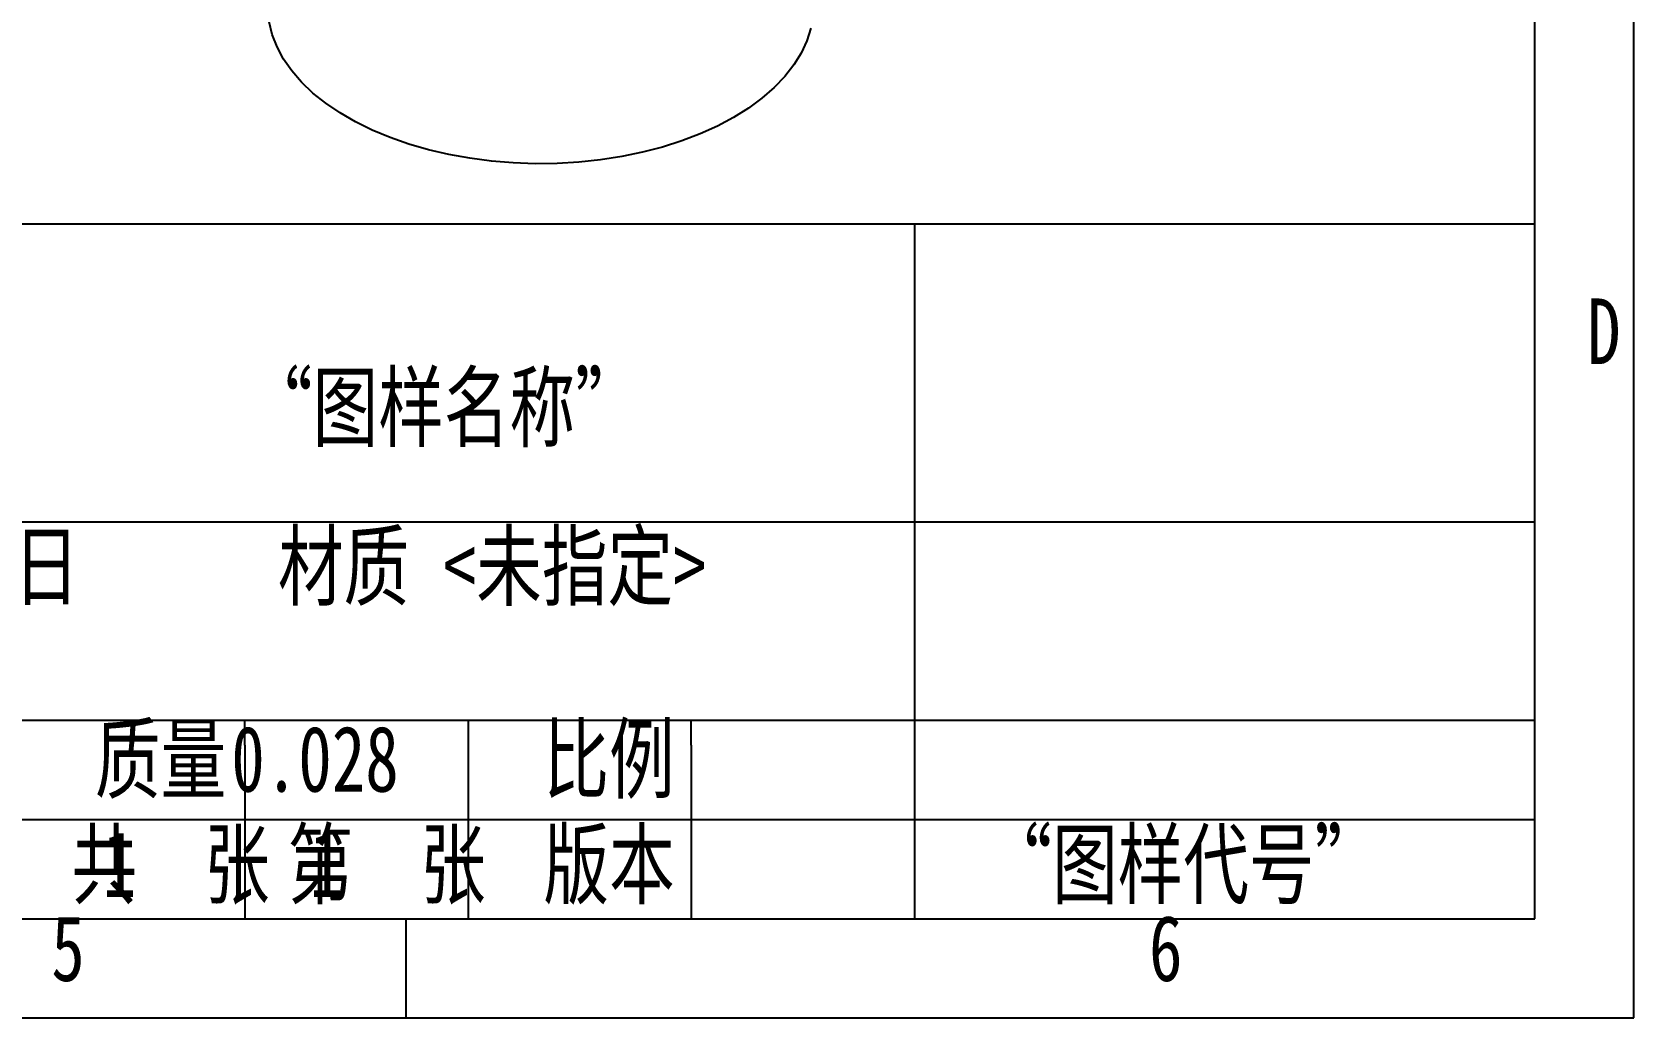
# Model space of a CAD drawing. Header units: millimetres. Extents: x 0 to 297, y 0 to 210.
# Drawn here: x 232.4 to 297, y 0.2 to 39.9 of the extents above; entities that cross this region are included whole.
import ezdxf

# ---------------------------------------------------------------- set-up
doc = ezdxf.new("R2010")
doc.units = ezdxf.units.MM
doc.layers.add('图框', color=7, linetype='Continuous')
doc.styles.add('SLDTEXTSTYLE0', font='HYSWLONGFANGSONG.TTF', dxfattribs={"bigfont": 'bigfont'})
doc.styles.add('SLDTEXTSTYLE1', font='HYSWLONGFANGSONG.TTF')

msp = doc.modelspace()

# ---------------------------------------------------------------- linework, layer by layer
at = {"color": 7, "linetype": 'Continuous', "lineweight": 25, "flags": 128}
msp.add_lwpolyline([(263.8151846, 40.077154), (263.6555057, 39.5741399), (263.4262311, 39.0801742), (263.1288465, 38.5984611), (262.7652824, 38.1321236), (262.3378951, 37.6841873), (261.8494578, 37.2575563), (261.3031366, 36.8549981), (260.7024758, 36.4791231), (260.0513706, 36.132369), (259.3540438, 35.8169845), (258.6150172, 35.5350156), (257.8390846, 35.2882902), (257.0312769, 35.0784091), (256.1968348, 34.9067326), (255.3411685, 34.7743752), (254.4698282, 34.6821946), (253.5884645, 34.6307884), (252.7027933, 34.6204904), (251.8185593, 34.6513675), (250.9414959, 34.7232192), (250.0772916, 34.8355793), (249.2315515, 34.9877196), (248.4097601, 35.1786532), (247.6172478, 35.407142), (246.8591535, 35.6717037), (246.140394, 35.970623), (245.4656305, 36.3019608), (244.8392394, 36.6635686), (244.2652833, 37.0531013), (243.7474839, 37.4680323), (243.2891998, 37.9056709), (242.8934027, 38.3631785), (242.5626603, 38.8375886), (242.299117, 39.3258239), (242.1044825, 39.8247185), (241.9800183, 40.3310364)], dxfattribs=at)
at = {"layer": '图框'}
for p, q in [((297, 0.1898854), (297, 210.1898854)), ((241, 11.1898854), (241, 12.1898854)), ((259, 11.1898854), (259, 12.1898854)), ((241, 11.1898854), (241, 4.1898854)), ((259, 11.1898854), (259, 4.1898854)), ((247.5, 0.1898854), (247.5, 4.1898854)), ((0, 0.1898854), (297, 0.1898854))]:
    msp.add_line(p, q, dxfattribs=at)
at = {"layer": '图框', "linetype": 'Continuous', "lineweight": 25}
msp.add_line((293, 4.1898854), (293, 206.1898854), dxfattribs=at)
at = {"layer": '图框', "lineweight": 25}
for p, q in [((182, 32.1898854), (293, 32.1898854)), ((268, 32.1898854), (268, 4.1898854)), ((182, 20.1898854), (293, 20.1898854)), ((182, 12.1898854), (293, 12.1898854)), ((250, 12.1898854), (250, 4.1898854)), ((209.8897139, 8.1898854), (293, 8.1898854)), ((0, 4.1898854), (293, 4.1898854))]:
    msp.add_line(p, q, dxfattribs=at)

# ---------------------------------------------------------------- texts
at = {"layer": '图框'}
for s, insert, char_height, attachment_point, style in [('D', (295.7847982, 29.1863632), 2.6458333, 2, 'SLDTEXTSTYLE1'), ('\\M+18167图样\\M+196BC\\M+18FCC\\M+18168', (249.0261416, 26.1304851), 2.645833333, 2, 'SLDTEXTSTYLE0'), ('\\M+1944E \\M+18C8E \\M+193FA', (229.0076642, 19.7313853), 2.645833333, 2, 'SLDTEXTSTYLE0'), ('\\M+18DDE质 <\\M+196A2\\M+18E77\\M+192E8>', (250.9768311, 19.7313853), 2.645833333, 2, 'SLDTEXTSTYLE0'), ('质\\M+197CA', (237.604791, 11.955898), 2.64583333, 2, 'SLDTEXTSTYLE0'), ('\\M+194E4\\M+197E1', (255.6860482, 11.955898), 2.645833333, 2, 'SLDTEXTSTYLE0'), ('0.028', (240.4566204, 11.955898), 2.64583333, 1, 'SLDTEXTSTYLE1'), ('\\M+18BA4  张 ', (238.008941, 7.7093879), 2.645833333, 2, 'SLDTEXTSTYLE0'), ('\\M+191E6  张', (246.7180524, 7.7093879), 2.645833333, 2, 'SLDTEXTSTYLE0'), ('\\M+194C5\\M+1967B', (255.6860482, 7.7093879), 2.645833333, 2, 'SLDTEXTSTYLE0'), ('\\M+18167图样\\M+191E3\\M+18D86\\M+18168', (270.8413439, 7.7093879), 2.645833333, 1, 'SLDTEXTSTYLE0'), ('1', (235.2749247, 7.7093879), 2.6458333, 1, 'SLDTEXTSTYLE1'), ('1', (243.6150616, 7.7093879), 2.6458333, 1, 'SLDTEXTSTYLE1'), ('5', (233.8748264, 4.3256269), 2.6458333, 2, 'SLDTEXTSTYLE1'), ('6', (278.1248264, 4.3256269), 2.6458333, 2, 'SLDTEXTSTYLE1')]:
    msp.add_mtext(s, dxfattribs=dict(at, insert=insert, char_height=char_height, attachment_point=attachment_point, style=style))

doc.saveas('drawing.dxf')
